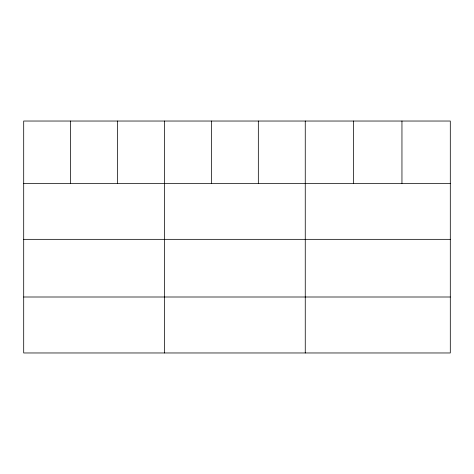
<?xml version="1.0" encoding="UTF-8"?>
<svg xmlns="http://www.w3.org/2000/svg" width="474" height="474" viewBox="0 0 474 474"><rect width="100%" height="100%" fill="white"/><g stroke="black" fill="none" stroke-linecap="round" stroke-linejoin="round"><path stroke-width="0.71" d="M450.3 183.373L450.3 352.97L23.7 352.97L23.7 121.03L450.3 121.03L450.3 183.373L23.7 183.373M23.7 239.34L450.3 239.34M23.7 297.002L450.3 297.002M401.952 121.03L401.952 183.373M353.604 121.03L353.604 183.373M305.256 121.03L305.256 352.97M258.33 121.03L258.33 183.373M211.404 121.03L211.404 183.373M164.478 121.03L164.478 352.97M117.552 121.03L117.552 183.373M70.626 121.03L70.626 183.373"/></g></svg>
